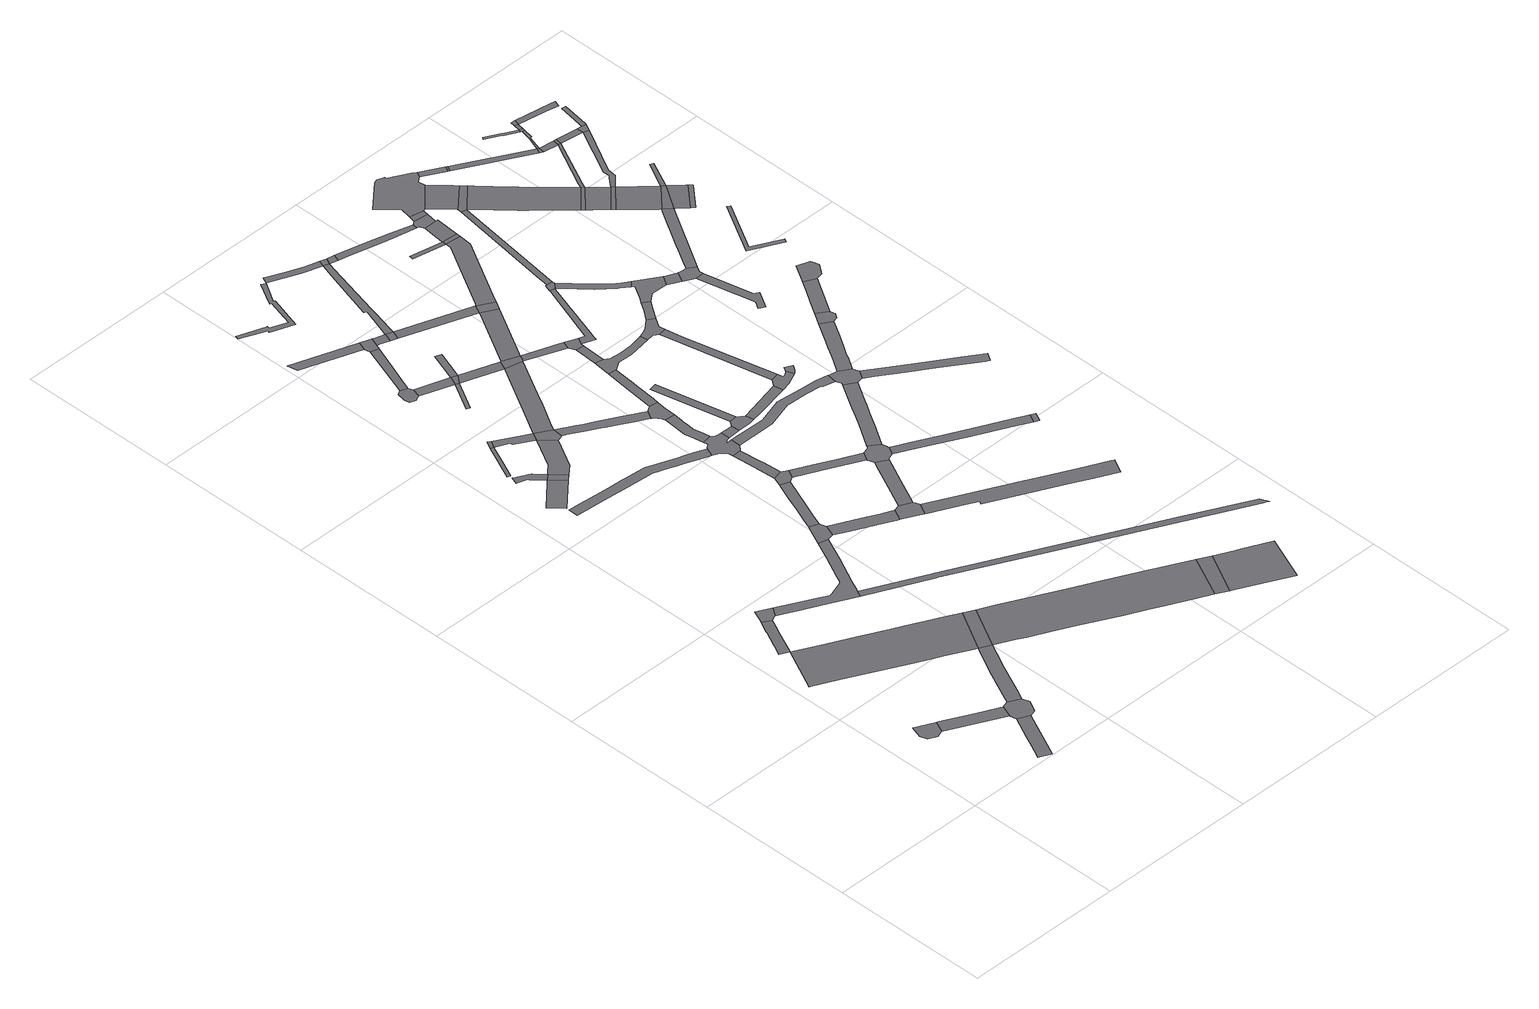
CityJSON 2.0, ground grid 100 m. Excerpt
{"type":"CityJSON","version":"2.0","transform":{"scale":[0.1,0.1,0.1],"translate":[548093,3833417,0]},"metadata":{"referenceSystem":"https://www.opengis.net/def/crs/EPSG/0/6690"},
"CityObjects":{
"road1":{"type":"Road","geometry":[{"type":"MultiSurface","lod":"1","boundaries":[[[0,1,2,3,4,5,6]]]}]},
"road2":{"type":"Road","attributes":{"RoadStructureAttribute.sectionType":"1"},"geometry":[{"type":"MultiSurface","lod":"1","boundaries":[[[7,8,9,6,5,10,11,12]]]}]},
"road3":{"type":"Road","attributes":{"RoadStructureAttribute.sectionType":"1"},"geometry":[{"type":"MultiSurface","lod":"1","boundaries":[[[13,14,15,16,17,18,19]]]}]},
"road4":{"type":"Road","attributes":{"RoadStructureAttribute.sectionType":"1"},"geometry":[{"type":"MultiSurface","lod":"1","boundaries":[[[20,21,22,23,24,25,26,27,28,29]]]}]},
"road5":{"type":"Road","geometry":[{"type":"MultiSurface","lod":"1","boundaries":[[[30,31,12,11,32,13,19,33,34,35,36]]]}]},
"road6":{"type":"Road","geometry":[{"type":"MultiSurface","lod":"1","boundaries":[[[37,38,39,20,29,40,41,42]]]}]},
"road7":{"type":"Road","attributes":{"function":"2","RoadStructureAttribute.sectionType":"1"},"geometry":[{"type":"MultiSurface","lod":"1","boundaries":[[[43,44,45,46,47,48,26,49,50,51,52,53,54,55,56,57]]]}]},
"road8":{"type":"Road","attributes":{"RoadStructureAttribute.sectionType":"1"},"geometry":[{"type":"MultiSurface","lod":"1","boundaries":[[[56,58,59,30,36,60,61,62,63,64,65]]]}]},
"road9":{"type":"Road","attributes":{"RoadStructureAttribute.sectionType":"1"},"geometry":[{"type":"MultiSurface","lod":"1","boundaries":[[[66,67,68,69,70,71,72,73,74,42,41,75,76,77,78,79,80,81,82,83,84]]]}]},
"road10":{"type":"Road","attributes":{"RoadStructureAttribute.sectionType":"1"},"geometry":[{"type":"MultiSurface","lod":"1","boundaries":[[[85,86,87,88,89]]]}]},
"road11":{"type":"Road","attributes":{"RoadStructureAttribute.sectionType":"1"},"geometry":[{"type":"MultiSurface","lod":"1","boundaries":[[[90,91,92,93,94,95,96,97,98,99,100,101,102,85,103]]]}]},
"road12":{"type":"Road","geometry":[{"type":"MultiSurface","lod":"1","boundaries":[[[104,57,56,65,105]]]}]},
"road13":{"type":"Road","attributes":{"RoadStructureAttribute.sectionType":"1"},"geometry":[{"type":"MultiSurface","lod":"1","boundaries":[[[106,107,108,109,110]]]}]},
"road14":{"type":"Road","geometry":[{"type":"MultiSurface","lod":"1","boundaries":[[[103,85,89,111]]]}]},
"road15":{"type":"Road","geometry":[{"type":"MultiSurface","lod":"1","boundaries":[[[112,106,110,113]]]}]},
"road16":{"type":"Road","attributes":{"RoadStructureAttribute.sectionType":"1"},"geometry":[{"type":"MultiSurface","lod":"1","boundaries":[[[114,115,116,117,103,111,118,119]]]}]},
"road17":{"type":"Road","attributes":{"RoadStructureAttribute.sectionType":"1"},"geometry":[{"type":"MultiSurface","lod":"1","boundaries":[[[120,113,110,121,122,123,114,124]]]}]},
"road18":{"type":"Road","attributes":{"RoadStructureAttribute.sectionType":"1"},"geometry":[{"type":"MultiSurface","lod":"1","boundaries":[[[125,126,127,128,129,130,131,132,133,134,135,136,137,138,139,140,141,142,143,144,145,146,147,148,149]]]}]},
"road19":{"type":"Road","geometry":[{"type":"MultiSurface","lod":"1","boundaries":[[[150,151,152,153,154,155,156,157,158,159,160,161,162]]]}]},
"road20":{"type":"Road","geometry":[{"type":"MultiSurface","lod":"1","boundaries":[[[163,66,84,164,165,166,167,168]]]}]},
"road21":{"type":"Road","geometry":[{"type":"MultiSurface","lod":"1","boundaries":[[[124,114,119,169,170,171,172]]]}]},
"road22":{"type":"Road","attributes":{"RoadStructureAttribute.sectionType":"1"},"geometry":[{"type":"MultiSurface","lod":"1","boundaries":[[[173,174,175,176]]]}]},
"road23":{"type":"Road","attributes":{"RoadStructureAttribute.sectionType":"1"},"geometry":[{"type":"MultiSurface","lod":"1","boundaries":[[[161,160,177,178,179,180]]]}]},
"road24":{"type":"Road","geometry":[{"type":"MultiSurface","lod":"1","boundaries":[[[179,181,182,183,184,185]]]}]},
"road25":{"type":"Road","attributes":{"RoadStructureAttribute.sectionType":"1"},"geometry":[{"type":"MultiSurface","lod":"1","boundaries":[[[186,150,162,187]]]}]},
"road26":{"type":"Road","attributes":{"RoadStructureAttribute.sectionType":"1"},"geometry":[{"type":"MultiSurface","lod":"1","boundaries":[[[188,189,190,191,192,163,168,193,194,195]]]}]},
"road27":{"type":"Road","attributes":{"function":"2","RoadStructureAttribute.sectionType":"1"},"geometry":[{"type":"MultiSurface","lod":"1","boundaries":[[[196,197,198,199,200,201,105,65,202,203,204,205,206,207,208,209,210,211]]]}]},
"road28":{"type":"Road","attributes":{"RoadStructureAttribute.sectionType":"1"},"geometry":[{"type":"MultiSurface","lod":"1","boundaries":[[[212,213,214,166,165,215,216,217,218,219]]]}]},
"road29":{"type":"Road","attributes":{"RoadStructureAttribute.sectionType":"1"},"geometry":[{"type":"MultiSurface","lod":"1","boundaries":[[[220,221,222,223,224,225,226,227,228,229,230,231,232,233,234,235,236,237,238,239,240,241]]]}]},
"road30":{"type":"Road","geometry":[{"type":"MultiSurface","lod":"1","boundaries":[[[180,179,185,242]]]}]},
"road31":{"type":"Road","geometry":[{"type":"MultiSurface","lod":"1","boundaries":[[[176,175,186,187,243,244]]]}]},
"road32":{"type":"Road","attributes":{"RoadStructureAttribute.sectionType":"1"},"geometry":[{"type":"MultiSurface","lod":"1","boundaries":[[[245,246,247,124,172,248,249,250,251,252,253,254]]]}]},
"road33":{"type":"Road","attributes":{"RoadStructureAttribute.sectionType":"1"},"geometry":[{"type":"MultiSurface","lod":"1","boundaries":[[[255,256,257,258,259,260,172,171,261,262,263,264,265,266,267,268,269]]]}]},
"road34":{"type":"Road","geometry":[{"type":"MultiSurface","lod":"1","boundaries":[[[270,271,180,242]]]}]},
"road35":{"type":"Road","geometry":[{"type":"MultiSurface","lod":"1","boundaries":[[[272,273,188,195,274,275,276,277]]]}]},
"road36":{"type":"Road","attributes":{"RoadStructureAttribute.sectionType":"1"},"geometry":[{"type":"MultiSurface","lod":"1","boundaries":[[[278,244,243,279,280,281,282]]]}]},
"road37":{"type":"Road","attributes":{"RoadStructureAttribute.sectionType":"1"},"geometry":[{"type":"MultiSurface","lod":"1","boundaries":[[[242,185,283,245,284]]]}]},
"road38":{"type":"Road","attributes":{"RoadStructureAttribute.sectionType":"1"},"geometry":[{"type":"MultiSurface","lod":"1","boundaries":[[[285,286,287,288,289,273,272]]]}]},
"road39":{"type":"Road","geometry":[{"type":"MultiSurface","lod":"1","boundaries":[[[282,281,290,291]]]}]},
"road40":{"type":"Road","geometry":[{"type":"MultiSurface","lod":"1","boundaries":[[[292,219,218,293,294,295,296,297,298,299]]]}]},
"road41":{"type":"Road","geometry":[{"type":"MultiSurface","lod":"1","boundaries":[[[300,301,302,303,304,305,306,149,148,307,308,309,310,288,287,311,312,313,314,315,316,317]]]}]},
"road42":{"type":"Road","attributes":{"RoadStructureAttribute.sectionType":"1"},"geometry":[{"type":"MultiSurface","lod":"1","boundaries":[[[318,319,320,321,322,303,302,323,324,325,326,327,328]]]}]},
"road43":{"type":"Road","geometry":[{"type":"MultiSurface","lod":"1","boundaries":[[[329,330,331,269,268,332,333,334,335,336,337,338,339,340,318,328,341,342]]]}]},
"road44":{"type":"Road","geometry":[{"type":"MultiSurface","lod":"1","boundaries":[[[284,245,254,343,344,345]]]}]},
"road45":{"type":"Road","attributes":{"RoadStructureAttribute.sectionType":"1"},"geometry":[{"type":"MultiSurface","lod":"1","boundaries":[[[346,347,348,80,79,349,350,351,352,353,354,355,356]]]}]},
"road46":{"type":"Road","attributes":{"RoadStructureAttribute.sectionType":"1"},"geometry":[{"type":"MultiSurface","lod":"1","boundaries":[[[357,358,359,277,276,360,361,362]]]}]},
"road47":{"type":"Road","attributes":{"RoadStructureAttribute.sectionType":"1"},"geometry":[{"type":"MultiSurface","lod":"1","boundaries":[[[317,316,363,364]]]}]},
"road48":{"type":"Road","attributes":{"RoadStructureAttribute.sectionType":"1"},"geometry":[{"type":"MultiSurface","lod":"1","boundaries":[[[365,366,367,292,299,368,369,370]]]}]},
"road49":{"type":"Road","attributes":{"RoadStructureAttribute.sectionType":"1"},"geometry":[{"type":"MultiSurface","lod":"1","boundaries":[[[371,372,373,374,375,376,377,282,291,378,379,380,381,382,383]]]}]},
"road50":{"type":"Road","attributes":{"RoadStructureAttribute.sectionType":"1"},"geometry":[{"type":"MultiSurface","lod":"1","boundaries":[[[291,290,384,385]]]}]},
"road51":{"type":"Road","attributes":{"RoadStructureAttribute.sectionType":"1"},"geometry":[{"type":"MultiSurface","lod":"1","boundaries":[[[386,387,329,342,388,389,390,391,392]]]}]},
"road52":{"type":"Road","attributes":{"RoadStructureAttribute.sectionType":"1"},"geometry":[{"type":"MultiSurface","lod":"1","boundaries":[[[393,394,395,396,397,371,398]]]}]},
"road53":{"type":"Road","geometry":[{"type":"MultiSurface","lod":"1","boundaries":[[[399,400,364,363,401,402,403]]]}]},
"road54":{"type":"Road","attributes":{"RoadStructureAttribute.sectionType":"1"},"geometry":[{"type":"MultiSurface","lod":"1","boundaries":[[[404,405,400,399]]]}]},
"road55":{"type":"Road","attributes":{"RoadStructureAttribute.sectionType":"1"},"geometry":[{"type":"MultiSurface","lod":"1","boundaries":[[[406,344,343,407,408,409]]]}]},
"road56":{"type":"Road","attributes":{"RoadStructureAttribute.sectionType":"1"},"geometry":[{"type":"MultiSurface","lod":"1","boundaries":[[[384,410,345,344,411,412]]]}]},
"road57":{"type":"Road","geometry":[{"type":"MultiSurface","lod":"1","boundaries":[[[211,210,413,414]]]}]},
"road58":{"type":"Road","geometry":[{"type":"MultiSurface","lod":"1","boundaries":[[[415,416,417,418,419,362,361,420,421,365,370,422,423,424,425,426]]]}]},
"road59":{"type":"Road","geometry":[{"type":"MultiSurface","lod":"1","boundaries":[[[427,428,429,430,431]]]}]},
"road60":{"type":"Road","geometry":[{"type":"MultiSurface","lod":"1","boundaries":[[[398,371,383,432]]]}]},
"road61":{"type":"Road","attributes":{"RoadStructureAttribute.sectionType":"1"},"geometry":[{"type":"MultiSurface","lod":"1","boundaries":[[[432,383,433]]]}]},
"road62":{"type":"Road","geometry":[{"type":"MultiSurface","lod":"1","boundaries":[[[409,408,427,431,434,435]]]}]},
"road63":{"type":"Road","geometry":[{"type":"MultiSurface","lod":"1","boundaries":[[[432,433,436,437]]]}]},
"road64":{"type":"Road","attributes":{"RoadStructureAttribute.sectionType":"1"},"geometry":[{"type":"MultiSurface","lod":"1","boundaries":[[[438,439,440,441,442,443,444,312,311,445,446,447,448,449,450,451,452,453,454,455]]]}]},
"road65":{"type":"Road","attributes":{"RoadStructureAttribute.sectionType":"1"},"geometry":[{"type":"MultiSurface","lod":"1","boundaries":[[[456,403,402,457,458]]]}]},
"road66":{"type":"Road","attributes":{"RoadStructureAttribute.sectionType":"1"},"geometry":[{"type":"MultiSurface","lod":"1","boundaries":[[[428,459,460,386,392,461,462,463,464,465,466,467,429]]]}]},
"road67":{"type":"Road","geometry":[{"type":"MultiSurface","lod":"1","boundaries":[[[385,384,412,468,469]]]}]},
"road68":{"type":"Road","attributes":{"RoadStructureAttribute.sectionType":"1"},"geometry":[{"type":"MultiSurface","lod":"1","boundaries":[[[470,471,472,473,474,475,476,477,478,296,295,479,480,481,482,483,484,485,486]]]}]},
"road69":{"type":"Road","attributes":{"function":"2","RoadStructureAttribute.sectionType":"1"},"geometry":[{"type":"MultiSurface","lod":"1","boundaries":[[[487,488,414,413,489,490,491,492]]]}]},
"road70":{"type":"Road","attributes":{"RoadStructureAttribute.sectionType":"1"},"geometry":[{"type":"MultiSurface","lod":"1","boundaries":[[[493,494,495,496,497,498,435,434,499,500,501,502,503,504,505]]]}]},
"road71":{"type":"Road","attributes":{"RoadStructureAttribute.sectionType":"1"},"geometry":[{"type":"MultiSurface","lod":"1","boundaries":[[[506,507,508,509,510,511,512,415,426,513,514,515,516,517,518]]]}]},
"road72":{"type":"Road","attributes":{"RoadStructureAttribute.sectionType":"1"},"geometry":[{"type":"MultiSurface","lod":"1","boundaries":[[[519,520,437,436,521,522,523,524,525]]]}]},
"road73":{"type":"Road","geometry":[{"type":"MultiSurface","lod":"1","boundaries":[[[526,527,528,529,530,456,458,531,532,533]]]}]},
"road74":{"type":"Road","attributes":{"RoadStructureAttribute.sectionType":"1"},"geometry":[{"type":"MultiSurface","lod":"1","boundaries":[[[534,535,536,537,469,468,538,539,540]]]}]},
"road75":{"type":"Road","attributes":{"RoadStructureAttribute.sectionType":"1"},"geometry":[{"type":"MultiSurface","lod":"1","boundaries":[[[541,542,543,530,529]]]}]},
"road76":{"type":"Road","attributes":{"RoadStructureAttribute.sectionType":"1"},"geometry":[{"type":"MultiSurface","lod":"1","boundaries":[[[544,545,546,547,548,549,424,423,550,551,552,553,554]]]}]},
"road77":{"type":"Road","geometry":[{"type":"MultiSurface","lod":"1","boundaries":[[[555,556,557,464,463,558,543,542,559,560]]]}]},
"road78":{"type":"Road","geometry":[{"type":"MultiSurface","lod":"1","boundaries":[[[561,562,563,534,564]]]}]},
"road79":{"type":"Road","geometry":[{"type":"MultiSurface","lod":"1","boundaries":[[[565,566,567,533,532]]]}]},
"road80":{"type":"Road","geometry":[{"type":"MultiSurface","lod":"1","boundaries":[[[568,569,570,493,505,571,572,573]]]}]},
"road81":{"type":"Road","attributes":{"RoadStructureAttribute.sectionType":"1"},"geometry":[{"type":"MultiSurface","lod":"1","boundaries":[[[574,575,555,560,576,577]]]}]},
"road82":{"type":"Road","geometry":[{"type":"MultiSurface","lod":"1","boundaries":[[[578,455,454,579,580,506,518,581,582,583,584,585,586,587]]]}]},
"road83":{"type":"Road","geometry":[{"type":"MultiSurface","lod":"1","boundaries":[[[564,534,540,588]]]}]},
"road84":{"type":"Road","attributes":{"RoadStructureAttribute.sectionType":"1"},"geometry":[{"type":"MultiSurface","lod":"1","boundaries":[[[589,590,591,592,571,505,593,594,595,596,597,598,599]]]}]},
"road85":{"type":"Road","attributes":{"RoadStructureAttribute.sectionType":"1"},"geometry":[{"type":"MultiSurface","lod":"1","boundaries":[[[600,601,602,564,588,603]]]}]},
"road86":{"type":"Road","geometry":[{"type":"MultiSurface","lod":"1","boundaries":[[[604,525,524,605,606,607,600,603,608,609]]]}]},
"road87":{"type":"Road","attributes":{"RoadStructureAttribute.sectionType":"1"},"geometry":[{"type":"MultiSurface","lod":"1","boundaries":[[[610,611,612,573,572,613]]]}]},
"road88":{"type":"Road","attributes":{"RoadStructureAttribute.sectionType":"1"},"geometry":[{"type":"MultiSurface","lod":"1","boundaries":[[[614,604,609,615]]]}]},
"road89":{"type":"Road","geometry":[{"type":"MultiSurface","lod":"1","boundaries":[[[599,598,616,617,618,574,577,619,620,621]]]}]},
"road90":{"type":"Road","geometry":[{"type":"MultiSurface","lod":"1","boundaries":[[[554,553,622,623]]]}]},
"road91":{"type":"Road","attributes":{"RoadStructureAttribute.sectionType":"1"},"geometry":[{"type":"MultiSurface","lod":"1","boundaries":[[[624,625,626,627,628,629,630,587,586,631,632,633,634,635,636]]]}]},
"road92":{"type":"Road","geometry":[{"type":"MultiSurface","lod":"1","boundaries":[[[637,638,639,640,614,615,641,642,643,644,645,646,647,648]]]}]},
"road93":{"type":"Road","attributes":{"RoadStructureAttribute.sectionType":"1"},"geometry":[{"type":"MultiSurface","lod":"1","boundaries":[[[649,650,651,652,583,582,653,654,655,656,657,658,659]]]}]},
"road94":{"type":"Road","attributes":{"RoadStructureAttribute.sectionType":"1"},"geometry":[{"type":"MultiSurface","lod":"1","boundaries":[[[660,621,620,661,662]]]}]},
"road95":{"type":"Road","attributes":{"function":"2","RoadStructureAttribute.sectionType":"1"},"geometry":[{"type":"MultiSurface","lod":"1","boundaries":[[[663,642,641,664,665]]]}]},
"road96":{"type":"Road","geometry":[{"type":"MultiSurface","lod":"1","boundaries":[[[665,664,610,613,666]]]}]},
"road97":{"type":"Road","attributes":{"RoadStructureAttribute.sectionType":"1"},"geometry":[{"type":"MultiSurface","lod":"1","boundaries":[[[667,668,669,670,671,672,673]]]}]},
"road98":{"type":"Road","geometry":[{"type":"MultiSurface","lod":"1","boundaries":[[[674,662,661,673,672,675,676,677]]]}]},
"road99":{"type":"Road","geometry":[{"type":"MultiSurface","lod":"1","boundaries":[[[678,679,624,636,680,681,682,683,684,685]]]}]},
"road100":{"type":"Road","attributes":{"RoadStructureAttribute.sectionType":"1"},"geometry":[{"type":"MultiSurface","lod":"1","boundaries":[[[686,645,644,687,688]]]}]},
"road101":{"type":"Road","attributes":{"function":"2","RoadStructureAttribute.sectionType":"1"},"geometry":[{"type":"MultiSurface","lod":"1","boundaries":[[[689,690,691,692,693,694,666,613,695,696,697,698,699,700,701,702,703]]]}]},
"road102":{"type":"Road","attributes":{"RoadStructureAttribute.sectionType":"1"},"geometry":[{"type":"MultiSurface","lod":"1","boundaries":[[[704,705,706,678,685,707,708,709]]]}]},
"road103":{"type":"Road","geometry":[{"type":"MultiSurface","lod":"1","boundaries":[[[688,687,710,711]]]}]},
"road104":{"type":"Road","attributes":{"RoadStructureAttribute.sectionType":"1"},"geometry":[{"type":"MultiSurface","lod":"1","boundaries":[[[712,713,714,715,716,677,676,717]]]}]},
"road105":{"type":"Road","geometry":[{"type":"MultiSurface","lod":"1","boundaries":[[[703,702,701,718,719]]]}]},
"road106":{"type":"Road","geometry":[{"type":"MultiSurface","lod":"1","boundaries":[[[720,704,709,721,722,723,724]]]}]},
"road107":{"type":"Road","attributes":{"function":"2","RoadStructureAttribute.sectionType":"1"},"geometry":[{"type":"MultiSurface","lod":"1","boundaries":[[[719,718,725,726,727]]]}]},
"road108":{"type":"Road","attributes":{"RoadStructureAttribute.sectionType":"1"},"geometry":[{"type":"MultiSurface","lod":"1","boundaries":[[[728,729,711,710,730,731]]]}]},
"road109":{"type":"Road","geometry":[{"type":"MultiSurface","lod":"1","boundaries":[[[727,726,732,733]]]}]},
"road110":{"type":"Road","attributes":{"function":"2","RoadStructureAttribute.sectionType":"1"},"geometry":[{"type":"MultiSurface","lod":"1","boundaries":[[[734,735,733,732,736,712,737]]]}]},
"road111":{"type":"Road","attributes":{"RoadStructureAttribute.sectionType":"1"},"geometry":[{"type":"MultiSurface","lod":"1","boundaries":[[[738,739,740,741,742,743]]]}]},
"road112":{"type":"Road","geometry":[{"type":"MultiSurface","lod":"1","boundaries":[[[737,712,717,744]]]}]},
"road113":{"type":"Road","attributes":{"RoadStructureAttribute.sectionType":"1"},"geometry":[{"type":"MultiSurface","lod":"1","boundaries":[[[745,746,703,719,747,748,749]]]}]},
"road114":{"type":"Road","geometry":[{"type":"MultiSurface","lod":"1","boundaries":[[[731,730,750,751]]]}]},
"road115":{"type":"Road","attributes":{"function":"2","RoadStructureAttribute.sectionType":"1"},"geometry":[{"type":"MultiSurface","lod":"1","boundaries":[[[752,744,717,753,754,755]]]}]},
"road116":{"type":"Road","geometry":[{"type":"MultiSurface","lod":"1","boundaries":[[[756,757,758,759,760,761,762,763]]]}]},
"road117":{"type":"Road","geometry":[{"type":"MultiSurface","lod":"1","boundaries":[[[755,754,764,765,766]]]}]},
"road118":{"type":"Road","attributes":{"RoadStructureAttribute.sectionType":"1"},"geometry":[{"type":"MultiSurface","lod":"1","boundaries":[[[751,750,745,767]]]}]},
"road119":{"type":"Road","attributes":{"RoadStructureAttribute.sectionType":"1"},"geometry":[{"type":"MultiSurface","lod":"1","boundaries":[[[768,769,770,731,751,771,772,773,774]]]}]},
"road120":{"type":"Road","attributes":{"RoadStructureAttribute.sectionType":"1"},"geometry":[{"type":"MultiSurface","lod":"1","boundaries":[[[775,776,777,778,779,727,733,780,781,782,783,784]]]}]},
"road121":{"type":"Road","geometry":[{"type":"MultiSurface","lod":"1","boundaries":[[[763,762,768,774,785]]]}]},
"road122":{"type":"Road","geometry":[{"type":"MultiSurface","lod":"1","boundaries":[[[767,745,749,786]]]}]},
"road123":{"type":"Road","attributes":{"RoadStructureAttribute.sectionType":"1"},"geometry":[{"type":"MultiSurface","lod":"1","boundaries":[[[787,788,789,737,744]]]}]},
"road124":{"type":"Road","attributes":{"RoadStructureAttribute.sectionType":"1"},"geometry":[{"type":"MultiSurface","lod":"1","boundaries":[[[790,763,785,791]]]}]},
"road125":{"type":"Road","geometry":[{"type":"MultiSurface","lod":"1","boundaries":[[[792,790,791,793]]]}]},
"road126":{"type":"Road","attributes":{"RoadStructureAttribute.sectionType":"1"},"geometry":[{"type":"MultiSurface","lod":"1","boundaries":[[[794,786,749,795,796,775,797]]]}]},
"road127":{"type":"Road","attributes":{"RoadStructureAttribute.sectionType":"1"},"geometry":[{"type":"MultiSurface","lod":"1","boundaries":[[[798,793,791,799,800,801]]]}]},
"road128":{"type":"Road","geometry":[{"type":"MultiSurface","lod":"1","boundaries":[[[797,775,784,802,803,804,805]]]}]},
"road129":{"type":"Road","attributes":{"RoadStructureAttribute.sectionType":"1"},"geometry":[{"type":"MultiSurface","lod":"1","boundaries":[[[806,807,808,805,804,809,810,811]]]}]}
},
"vertices":[
[226,682,0],[202,604,0],[217,563,0],[270,537,0],[275,539,0],[311,551,0],[346,625,0],
[671,467,0],[543,528,0],[361,617,0],[488,465,0],[653,385,0],[683,462,0],
[663,343,0],[596,206,0],[560,131,0],[543,96,0],[517,42,0],[588,7,0],[734,307,0],
[282,1855,0],[247,1783,0],[243,1774,0],[197,1679,0],[191,1667,0],[161,1606,0],[217,1577,0],[297,1748,0],[302,1758,0],[334,1827,0],
[725,474,0],[703,467,0],[660,356,0],[748,311,0],[776,319,0],[811,392,0],[798,436,0],
[320,1940,0],[293,1879,0],[291,1874,0],[363,1838,0],[373,1841,0],[409,1895,0],
[997,1195,0],[899,1244,0],[832,1277,0],[727,1328,0],[548,1416,0],[365,1504,0],[84,1306,0],[92,1302,0],[231,1235,0],[409,1147,0],[591,1059,0],[700,1006,0],[760,977,0],[932,891,0],[1080,1154,0],
[827,686,0],[741,506,0],[814,468,0],[834,510,0],[928,708,0],[933,718,0],[937,726,0],[1003,857,0],
[956,2095,0],[899,1979,0],[830,1836,0],[808,1789,0],[796,1784,0],[708,1754,0],[695,1750,0],[612,1792,0],[522,1837,0],[414,1821,0],[483,1787,0],[634,1712,0],[744,1659,0],[799,1632,0],[819,1673,0],[827,1687,0],[857,1750,0],[941,1924,0],[1015,2080,0],
[324,3478,0],[303,3458,0],[154,3321,0],[227,3241,0],[398,3395,0],
[353,3511,0],[300,3571,0],[287,3578,0],[258,3592,0],[254,3594,0],[221,3611,0],[205,3620,0],[189,3576,0],[203,3571,0],[236,3559,0],[253,3553,0],[259,3546,0],[321,3481,0],[356,3508,0],
[1092,1149,0],[1148,1122,0],
[296,3872,0],[194,3647,0],[213,3638,0],[264,3752,0],[316,3866,0],
[431,3425,0],
[323,3920,0],[341,3910,0],
[516,3747,0],[511,3738,0],[414,3560,0],[370,3520,0],[491,3478,0],[596,3663,0],
[495,3823,0],[397,3827,0],[404,3809,0],[510,3750,0],[544,3799,0],
[1026,3081,0],[964,3104,0],[934,3115,0],[758,3182,0],[747,3183,0],[716,3186,0],[621,3193,0],[599,3195,0],[521,3201,0],[450,3206,0],[308,3217,0],[231,3224,0],[229,3224,0],[226,3162,0],[235,3162,0],[291,3157,0],[418,3147,0],[583,3134,0],[748,3121,0],[845,3085,0],[877,3073,0],[919,3057,0],[1060,3004,0],[1074,2998,0],[1096,3055,0],
[299,4542,0],[273,4531,0],[260,4471,0],[261,4471,0],[263,4460,0],[267,4440,0],[267,4439,0],[304,4427,0],[305,4429,0],[325,4438,0],[339,4444,0],[355,4499,0],[342,4528,0],
[1015,2224,0],[1027,2082,0],[1056,2088,0],[1084,2163,0],[1075,2188,0],[1070,2202,0],
[603,3666,0],[621,3672,0],[634,3677,0],[638,3741,0],
[28,5110,0],[41,5044,0],[408,4916,0],[427,4971,0],
[350,4440,0],[533,4375,0],[542,4372,0],[564,4428,0],
[440,4191,0],[450,4186,0],[460,4181,0],[561,4363,0],[562,4365,0],
[418,4880,0],[467,4862,0],
[1152,2574,0],[1145,2555,0],[1110,2468,0],[1073,2372,0],[1039,2285,0],[1092,2259,0],[1137,2370,0],[1209,2553,0],
[2154,631,0],[1963,725,0],[1787,811,0],[1616,894,0],[1429,985,0],[1251,1073,0],[1123,799,0],[1175,772,0],[1300,712,0],[1431,648,0],[1663,533,0],[1777,477,0],[1845,446,0],[2018,361,0],[2123,311,0],[2255,581,0],
[1414,2003,0],[1356,2029,0],[1265,2074,0],[1140,2047,0],[1321,1960,0],[1378,1932,0],[1395,1924,0],[1430,1996,0],
[408,5678,0],[328,5539,0],[324,5532,0],[329,5530,0],[334,5527,0],[288,5354,0],[183,5395,0],[185,5408,0],[185,5411,0],[181,5412,0],[9,5474,0],[4,5449,0],[163,5385,0],[160,5376,0],[158,5370,0],[168,5366,0],[301,5317,0],[363,5525,0],[364,5530,0],[361,5530,0],[354,5532,0],[434,5664,0],
[602,4415,0],
[478,4892,0],[497,4947,0],
[813,4275,0],[809,4267,0],[640,3965,0],[669,3795,0],[754,3943,0],[766,3965,0],[767,3967,0],[770,3971,0],[925,4250,0],[925,4251,0],
[967,3563,0],[846,3629,0],[781,3663,0],[748,3682,0],[650,3735,0],[643,3739,0],[661,3664,0],[740,3618,0],[826,3571,0],[845,3561,0],[917,3522,0],[985,3484,0],[1053,3447,0],[1063,3441,0],[1094,3493,0],
[666,4596,0],[628,4610,0],
[1234,2645,0],[1174,2631,0],[1222,2560,0],[1234,2566,0],[1245,2571,0],[1272,2624,0],
[519,4939,0],[488,4889,0],[499,4886,0],[555,4866,0],[575,4922,0],
[629,4341,0],[840,4332,0],
[1221,2772,0],[1221,2775,0],[1207,2920,0],[1150,2915,0],[1159,2807,0],
[597,4851,0],[617,4906,0],
[1470,2007,0],[1415,1914,0],[1495,1875,0],[1520,1862,0],[1557,1934,0],[1548,1960,0],[1543,1974,0],[1543,1975,0],
[1223,3092,0],[1205,3097,0],[1180,3114,0],[1121,3104,0],[1126,3078,0],[1119,3073,0],[1105,3062,0],[1117,2982,0],[1133,2966,0],[1147,2951,0],[1147,2949,0],[1236,2953,0],[1236,3014,0],[1200,3014,0],[1215,3026,0],[1227,3031,0],[1240,3035,0],[1240,3092,0],
[1110,3377,0],[1110,3370,0],[1107,3325,0],[1098,3223,0],[1107,3184,0],[1172,3156,0],[1159,3223,0],[1164,3268,0],[1166,3304,0],[1168,3318,0],[1173,3371,0],
[1131,3513,0],[1117,3506,0],[1103,3498,0],[1071,3436,0],[1081,3429,0],[1088,3421,0],[1094,3413,0],[1099,3407,0],[1100,3406,0],[1101,3403,0],[1104,3396,0],[1108,3386,0],[1179,3445,0],[1185,3507,0],
[929,4249,0],[949,4292,0],[845,4330,0],
[2440,889,0],[1205,1490,0],[1196,1494,0],[1188,1453,0],[1192,1452,0],[1194,1451,0],[1727,1192,0],[2836,652,0],[2852,645,0],[2868,637,0],[2844,691,0],
[1536,2496,0],[1390,2567,0],[1282,2620,0],[1433,2480,0],[1620,2389,0],[1649,2442,0],
[1321,3038,0],[1319,3091,0],
[1635,2347,0],[1620,2316,0],[1560,2189,0],[1625,2142,0],[1687,2272,0],[1704,2305,0],
[744,5548,0],[709,5428,0],[624,5129,0],[623,5127,0],[636,5122,0],[641,5120,0],[595,4983,0],[634,4972,0],[635,4976,0],[671,5117,0],[748,5417,0],[749,5422,0],[779,5539,0],
[1049,4692,0],[1073,4746,0],
[1169,3856,0],[1152,3704,0],[1189,3546,0],[1204,3682,0],[1207,3711,0],[1217,3809,0],[1222,3850,0],
[678,5610,0],[575,5652,0],[454,5707,0],[435,5665,0],[619,5587,0],[755,5589,0],
[1388,3128,0],[1340,3125,0],[1407,3041,0],[1440,3048,0],[1430,3096,0],
[1280,3619,0],[1233,3609,0],
[1167,4212,0],[1148,4165,0],[1168,4158,0],[1186,4204,0],
[1044,4683,0],[957,4307,0],[1144,4638,0],
[2199,274,0],[2338,541,0],
[1703,2471,0],[1696,2458,0],[1693,2453,0],[1692,2452,0],[1651,2441,0],[1621,2385,0],[1624,2379,0],[1708,2314,0],[1749,2328,0],[1776,2381,0],[1774,2390,0],[1767,2423,0],
[1189,4113,0],[1184,3971,0],[1235,3956,0],[1236,3971,0],[1242,4111,0],
[799,5577,0],
[781,5538,0],
[1243,4129,0],[1264,4174,0],
[835,5524,0],[846,5567,0],
[1969,3022,0],[1897,3036,0],[1795,3045,0],[1630,3061,0],[1470,3013,0],[1359,3014,0],[1271,3014,0],[1339,2954,0],[1480,2952,0],[1623,2994,0],[1654,3005,0],[1664,3001,0],[1791,2996,0],[1874,2986,0],[1888,2976,0],[1957,2962,0],[1963,2961,0],[1972,3021,0],
[1710,3166,0],[1498,3059,0],[1722,3108,0],
[1175,3907,0],[1173,3889,0],[1273,3884,0],[1368,3878,0],[1513,3902,0],[1504,3951,0],[1417,3933,0],[1337,3930,0],[1267,3934,0],
[1173,4691,0],[1078,4744,0],
[2523,1464,0],[2353,1547,0],[2211,1616,0],[2099,1671,0],[2083,1678,0],[2040,1699,0],[1998,1720,0],[1921,1758,0],[1726,1853,0],[1531,1857,0],[1726,1762,0],[1797,1728,0],[1787,1708,0],[2246,1485,0],[2351,1433,0],[2490,1365,0],[2536,1458,0],
[2482,471,0],[2457,484,0],[2215,266,0],[2360,196,0],[2538,110,0],[2653,391,0],
[1438,4553,0],[1437,4551,0],[1307,4169,0],[1306,4165,0],[1304,4159,0],[1290,4164,0],[1324,4100,0],[1331,4123,0],[1339,4146,0],[1341,4153,0],[1342,4162,0],[1467,4541,0],[1469,4546,0],
[1969,2911,0],[1926,2839,0],[1872,2748,0],[1871,2746,0],[1861,2729,0],[1860,2726,0],[1796,2620,0],[1859,2570,0],[1862,2575,0],[1905,2646,0],[1941,2706,0],[1961,2740,0],[2039,2868,0],
[1181,5483,0],[1034,5521,0],[897,5508,0],[1110,5457,0],[1171,5444,0],[1313,5414,0],[1319,5446,0],
[1817,3186,0],[1801,3182,0],[1799,3187,0],[1793,3216,0],[1739,3204,0],[1776,3120,0],[1859,3157,0],[1840,3203,0],
[1325,5211,0],[1325,5210,0],[1324,5176,0],[1090,4765,0],[1184,4711,0],[1417,5120,0],[1424,5204,0],
[1656,3798,0],[1639,3899,0],[1588,3890,0],
[2484,2036,0],[2472,2041,0],[2395,2079,0],[2237,2156,0],[2053,2245,0],[1883,2328,0],[1903,2253,0],[2120,2146,0],[2368,2026,0],[2460,1982,0],[2486,2035,0],
[1624,4025,0],[1567,3977,0],[1539,3964,0],[1557,3909,0],[1632,3938,0],[1669,3996,0],
[1121,5277,0],[1119,5265,0],[1117,5252,0],[1327,5235,0],
[1881,3178,0],[1902,3210,0],[1857,3232,0],
[1454,4598,0],[1453,4598,0],[1452,4596,0],[1498,4581,0],[1500,4595,0],[1463,4596,0],
[1705,4139,0],[1668,4083,0],[1713,4063,0],[1748,4111,0],
[2014,3011,0],[1975,2928,0],[1977,2923,0],[2079,2876,0],[2080,2876,0],[2113,2928,0],[2112,2929,0],[2111,2932,0],[2100,2968,0],[2029,3008,0],
[1425,5228,0],
[1734,4340,0],[1731,4342,0],[1726,4346,0],[1622,4447,0],[1552,4459,0],[1610,4392,0],[1704,4312,0],[1706,4311,0],[1713,4306,0],[1761,4269,0],[1793,4299,0],
[1343,5380,0],[1332,5317,0],[1328,5243,0],[1437,5381,0],
[1341,5460,0],[1328,5411,0],[1331,5411,0],[1332,5409,0],[1422,5382,0],[1431,5449,0],
[1569,5338,0],[1470,4658,0],[1463,4600,0],[1604,5331,0],
[1350,5504,0],[1436,5485,0],
[1774,4262,0],[1776,4254,0],[1730,4176,0],[1800,4154,0],[1902,4148,0],[1940,4210,0],
[2492,1966,0],[2518,2021,0],
[2239,3352,0],[2184,3261,0],[2173,3244,0],[2127,3167,0],[2119,3153,0],[2103,3126,0],[2080,3090,0],[2149,3048,0],[2159,3066,0],[2175,3093,0],[2195,3125,0],[2244,3204,0],[2309,3310,0],
[1445,5841,0],[1421,5831,0],[1259,5687,0],[1366,5576,0],[1452,5492,0],[1595,5632,0],[1588,5673,0],[1620,5697,0],[1640,5732,0],[1617,5745,0],[1488,5816,0],[1491,5825,0],
[2587,2614,0],[2477,2687,0],[2347,2773,0],[2182,2882,0],[2137,2841,0],[2272,2751,0],[2429,2647,0],[2585,2544,0],[2637,2508,0],[2657,2496,0],[2691,2546,0],
[1954,4201,0],[1982,4108,0],[2015,4174,0],
[1693,5522,0],[1573,5366,0],[1717,5496,0],
[1745,5464,0],
[2132,3715,0],[2104,3669,0],[2140,3648,0],[2205,3755,0],[2174,3774,0],[2107,4076,0],[2051,4074,0],
[2042,4167,0],[2102,4103,0],[2122,4137,0],[2072,4167,0],
[2284,3425,0],[2261,3389,0],[2336,3318,0],[2338,3318,0],[2360,3349,0],[2359,3350,0],[2357,3351,0],[2352,3382,0],
[1771,5659,0],[1758,5623,0],[1777,5656,0],
[2084,5103,0],[1927,5267,0],[1870,5328,0],[1834,5367,0],[1815,5387,0],[1767,5440,0],[1615,5320,0],[1791,5133,0],[1830,5094,0],[1845,5080,0],[1915,5009,0],[1938,4987,0],[2025,4900,0],[2026,4901,0],[2155,5031,0],
[2423,3652,0],[2380,3581,0],[2336,3509,0],[2394,3450,0],[2423,3496,0],[2498,3619,0],
[1768,5618,0],[1786,5651,0],
[2327,4601,0],[2318,4587,0],[2173,4343,0],[2151,4303,0],[2099,4215,0],[2376,4560,0],
[2040,4885,0],[2170,5016,0],
[2494,3769,0],[2541,3627,0],[2588,3692,0],[2575,3730,0],[2571,3740,0],
[2069,4857,0],[2137,4789,0],[2268,4920,0],
[2216,5420,0],[1788,5649,0],[2202,5384,0],[2220,5418,0],
[2155,4771,0],[2285,4902,0],
[2374,4818,0],[2291,4895,0],[2317,4609,0],[2461,4738,0],
[2585,4372,0],[2395,4042,0],[2598,3945,0],[2609,3966,0],[2428,4056,0],[2603,4359,0],
[2479,4721,0],
[2321,5360,0],[2171,5062,0],[2186,5048,0],[2189,5054,0],[2340,5357,0],
[2225,5372,0],[2231,5411,0],
[2560,4646,0],[2382,4553,0],[2442,4501,0],[2565,4642,0],
[2196,5626,0],[2177,5636,0],[2085,5684,0],[2075,5672,0],[2156,5628,0],[2177,5617,0],[2254,5575,0],[2263,5591,0],
[2463,4483,0],[2583,4619,0],[2584,4621,0],
[2326,5398,0],
[2266,5569,0],[2251,5506,0],[2250,5503,0],[2260,5504,0],[2269,5504,0],[2270,5512,0],[2281,5566,0],
[2487,5337,0],[2329,5029,0],[2331,4992,0],[2318,4977,0],[2289,4943,0],[2308,4924,0],[2347,4962,0],[2354,4970,0],[2361,5027,0],[2518,5324,0],
[2285,5587,0],
[2345,5396,0],
[2565,4894,0],[2555,4899,0],[2545,4904,0],
[2270,5630,0],[2293,5626,0],
[2276,5663,0],[2305,5661,0],
[2477,5379,0],[2478,5338,0],[2484,5337,0],[2483,5378,0],
[2535,5623,0],[2469,5596,0],[2551,5581,0],[2563,5619,0],
[2520,5327,0],[2523,5332,0],[2545,5370,0],[2515,5374,0],
[2546,5554,0],[2520,5399,0],[2517,5386,0],[2547,5386,0],[2551,5411,0],[2573,5549,0]
]}
